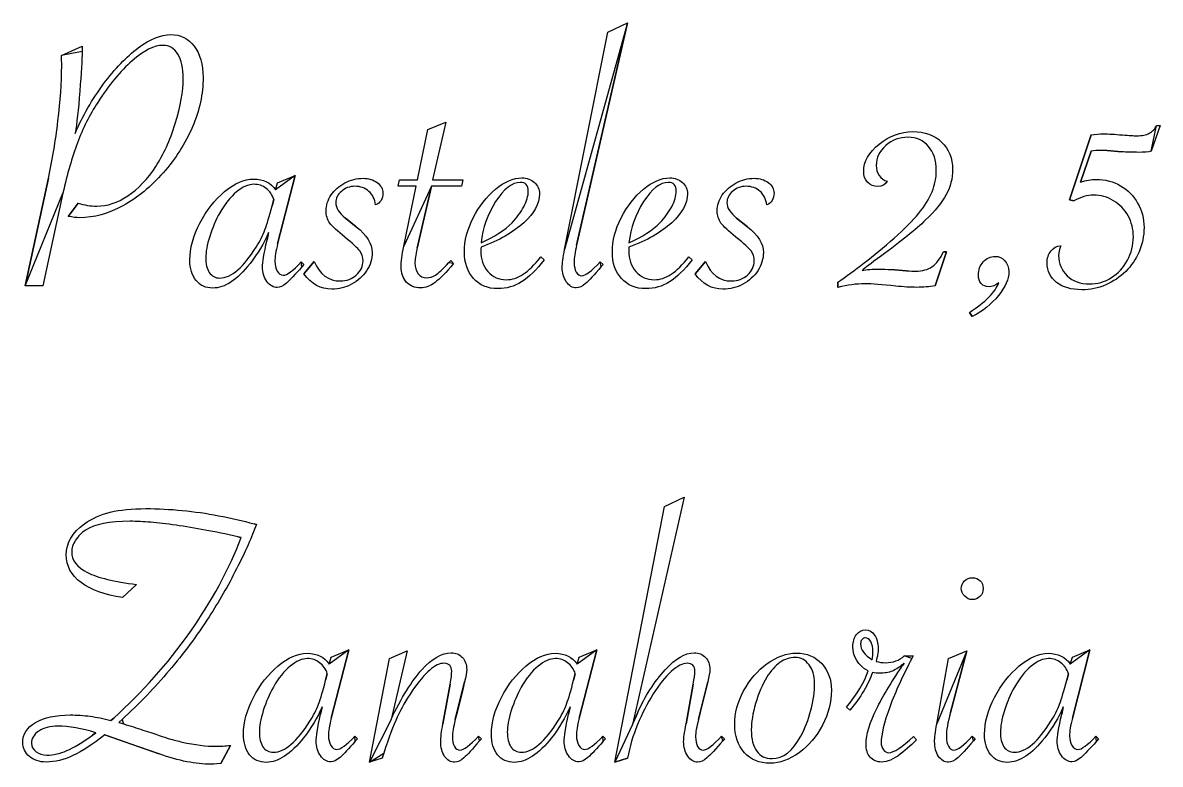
# Model space of a CAD drawing. Extents: x 2 to 593, y 3 to 839.
# Drawn here: x 314.3 to 445.5, y 515.5 to 601 of the extents above; entities that cross this region are included whole.
import ezdxf

# ---------------------------------------------------------------- set-up
doc = ezdxf.new("R2010")
doc.units = 0
doc.layers.add('Capa_1', color=7, linetype='CONTINUOUS')

msp = doc.modelspace()

# ---------------------------------------------------------------- linework, layer by layer
at = {"layer": 'Capa_1', "color": 7}
for points in [[(376.806144, 574.853608), (381.781528, 599.924376), (384.043064, 601.022832), (384.043064, 601.022832)], [(384.043064, 601.022832), (378.378448, 576.188992), (378.1846, 575.348992)], [(318.774816, 597.232064), (321.14404, 598.308992), (321.14404, 597.705912)], [(358.2654, 575.262832), (359.6654, 582.17668), (357.597704, 582.17668), (357.748472, 582.908992), (359.816168, 582.908992), (361.02232, 588.724376), (363.090016, 589.542832), (361.58232, 582.908992), (365.071552, 582.908992), (364.920784, 582.17668), (361.431552, 582.17668), (361.431552, 582.17668)], [(445.071792, 589.17668), (445.50256, 589.17668), (444.468712, 586.204376)], [(435.034872, 580.604376), (437.533328, 588.078224)], [(437.533328, 586.204384), (436.30564, 582.650536)], [(441.02256, 586.139784), (439.364096, 586.269016)], [(314.5748, 570.675144), (317.267104, 583.102832)], [(343.46948, 581.745912), (343.706408, 582.564376), (345.731024, 583.404376), (345.731024, 583.404376)], [(345.731024, 583.404376), (343.706408, 575.521296)], [(318.94712, 581.37976), (316.620968, 570.675144), (314.574816, 570.675144), (314.5748, 570.675144)], [(361.431552, 582.17668), (359.794624, 575.004376)], [(319.5502, 578.687448), (320.691736, 580.21668)], [(343.060256, 579.893608), (343.254096, 580.647448), (343.254096, 580.647448)], [(435.530256, 580.475152), (435.034872, 580.604384), (435.034872, 580.604376)], [(351.52992, 578.493608), (352.779144, 577.481296)], [(396.647104, 578.493608), (397.896336, 577.481296)], [(342.478712, 575.995144), (342.651024, 576.813608)], [(367.164312, 575.650528), (367.164312, 575.650528)], [(384.226816, 575.650528), (384.226816, 575.650528)], [(346.420256, 573.432064), (346.721792, 573.130528), (346.484872, 572.850528)], [(346.72684, 572.053608), (347.932992, 573.475144)], [(363.413088, 573.324376), (363.671552, 573.582832), (363.994624, 573.25976)], [(374.056624, 574.013608), (374.444312, 573.690528)], [(374.05664, 574.013608), (374.056624, 574.013608)], [(380.898448, 573.432064), (381.243064, 573.130528), (381.02768, 572.893608)], [(391.11912, 574.013608), (391.506816, 573.690528)], [(391.119136, 574.013608), (391.11912, 574.013608)], [(391.844024, 572.053608), (393.050184, 573.475144)], [(420.838832, 574.61668), (419.524992, 570.69668)], [(420.51576, 574.616616), (420.838832, 574.616616), (420.838832, 574.61668)], [(346.72684, 572.053608), (346.72684, 572.053608)], [(391.844024, 572.053608), (391.844024, 572.053608)], [(414.463448, 572.548968), (416.208064, 572.419736)], [(408.324992, 570.502832), (408.324992, 571.105912)], [(423.817536, 567.121296), (423.494456, 567.61668)], [(423.817536, 567.121296), (423.817536, 567.121296)], [(382.606552, 515.75324), (388.335784, 545.217856), (390.59732, 546.31632), (384.631168, 520.082472)], [(340.991384, 543.214776), (341.249848, 543.150136)], [(339.505232, 541.642472), (339.117536, 541.728624)], [(423.828136, 537.011704), (423.828136, 537.011704)], [(327.443688, 536.23632), (325.828304, 534.728624)], [(349.649168, 527.039392), (349.886096, 527.857856), (351.910712, 528.697856), (351.910712, 528.697856)], [(351.910712, 528.697856), (349.886096, 520.814776)], [(354.306528, 515.75324), (356.5896, 527.685552), (358.63576, 528.568624), (356.783448, 520.664008)], [(378.250736, 527.039392), (378.487656, 527.857856), (380.512272, 528.697856), (380.512272, 528.697856)], [(380.512272, 528.697856), (378.487656, 520.814776)], [(412.276288, 527.55632), (412.276288, 527.55632)], [(415.980904, 527.987088), (417.014744, 527.987088), (416.863976, 527.685552)], [(419.735832, 520.147088), (421.092752, 527.685552), (423.20352, 528.568624), (423.20352, 528.568624)], [(423.20352, 528.568624), (421.308136, 521.482472)], [(435.125736, 527.039392), (435.362656, 527.857856), (437.387272, 528.697856), (437.387272, 528.697856)], [(437.387272, 528.697856), (435.362656, 520.814776)], [(415.76552, 526.867088), (415.980904, 527.168624)], [(349.239944, 525.187088), (349.433784, 525.940936), (349.433784, 525.940936)], [(365.2696, 525.014776), (365.054216, 524.11016), (364.408064, 521.482472), (364.19268, 520.642472)], [(377.841504, 525.187088), (378.035352, 525.940936), (378.035352, 525.940936)], [(393.311168, 525.014776), (393.095784, 524.11016), (392.428088, 521.482472), (392.23424, 520.642472)], [(405.637728, 524.842472), (405.637728, 524.842472)], [(434.716504, 525.187088), (434.910352, 525.940936), (434.910352, 525.940936)], [(362.771144, 520.147088), (363.611144, 524.71324)], [(390.812704, 520.147088), (391.631168, 524.71324)], [(348.6584, 521.288624), (348.830712, 522.107088)], [(377.259968, 521.288624), (377.432272, 522.107088)], [(384.71732, 520.27632), (385.212704, 521.39632)], [(409.713208, 521.740936), (409.32552, 522.085552), (409.32552, 522.085552)], [(434.134968, 521.288624), (434.307272, 522.107088)], [(324.471384, 520.534776), (324.794456, 520.814776)], [(325.763688, 520.642448), (325.397536, 520.297832), (325.957536, 520.147064)], [(396.419264, 520.104008), (396.419264, 520.104008)], [(322.339072, 518.854776), (322.748304, 519.134776), (322.748304, 519.134776)], [(330.049848, 516.679392), (326.711384, 517.864008), (324.191384, 518.747088), (323.782152, 518.897856)], [(352.599944, 518.725552), (352.90148, 518.424008), (352.664552, 518.144008)], [(366.863448, 518.725552), (367.208064, 518.424008), (366.99268, 518.187088)], [(381.201504, 518.725552), (381.50304, 518.424008), (381.26612, 518.144008)], [(394.905016, 518.725552), (395.228088, 518.424008), (395.03424, 518.187088)], [(417.036288, 518.704008), (417.380904, 518.31632)], [(423.828136, 518.725552), (424.172752, 518.424008), (423.957368, 518.187088)], [(438.076504, 518.725552), (438.37804, 518.424008), (438.14112, 518.144008)], [(338.256, 517.67016), (337.136, 515.580936)], [(338.256, 517.670136), (338.256, 517.67016)], [(355.943448, 516.787088), (355.7496, 516.205552), (354.306528, 515.75324), (354.306528, 515.75324)], [(384.049624, 516.205552), (382.606552, 515.75324), (382.606552, 515.75324)]]:
    msp.add_lwpolyline(points, close=True, dxfattribs=at)
for points in [[(327.62712, 598.13668), (329.005584, 599.156168), (330.254816, 599.665912), (331.374816, 599.665912)], [(331.374816, 599.665912), (332.494816, 599.665912), (333.392251, 599.213605), (334.06712, 598.308992)], [(330.491736, 598.41668), (329.457891, 598.41668), (328.266096, 597.820784), (326.916352, 596.628992)], [(332.193272, 597.404376), (331.791224, 598.079245), (331.224045, 598.41668), (330.491736, 598.41668)], [(334.06712, 598.308992), (334.756352, 597.418736), (335.100968, 596.21976), (335.100968, 594.712064)], [(318.796336, 596.047448), (318.796336, 596.492579), (318.789163, 596.887451), (318.774816, 597.232064)], [(321.14404, 597.705912), (321.14404, 596.758221), (321.057888, 595.228992), (320.885584, 593.118224)], [(323.620968, 593.958224), (324.927635, 595.724373), (326.263019, 597.117192), (327.62712, 598.13668)], [(332.817888, 594.582832), (332.817888, 595.788987), (332.609683, 596.729501), (332.193272, 597.404376)], [(318.365568, 589.693608), (318.652747, 591.991043), (318.796336, 594.108989), (318.796336, 596.047448)], [(326.916352, 596.628992), (325.566608, 595.451552), (324.245581, 593.850525), (322.953272, 591.825912)], [(331.891736, 589.413608), (332.509171, 591.409501), (332.817888, 593.132576), (332.817888, 594.582832)], [(335.100968, 594.712064), (335.100968, 592.816683), (334.691736, 590.91412), (333.873272, 589.004376)], [(320.34712, 588.250528), (321.223019, 590.303861), (322.314301, 592.206427), (323.620968, 593.958224)], [(320.885584, 593.118224), (320.713275, 591.007451), (320.533787, 589.384885), (320.34712, 588.250528)], [(322.953272, 591.825912), (322.019939, 590.390013), (321.237376, 588.839245), (320.605584, 587.173608)], [(317.267104, 583.102832), (317.726592, 585.213605), (318.092747, 587.410531), (318.365568, 589.693608)], [(329.651736, 584.438224), (330.527635, 585.773605), (331.274301, 587.432067), (331.891736, 589.413608)], [(444.231792, 588.272064), (444.605125, 588.473093), (444.885125, 588.774632), (445.071792, 589.17668)], [(333.873272, 589.004376), (333.054813, 587.094632), (331.934813, 585.335656), (330.513272, 583.727448)], [(413.084992, 587.022832), (414.276784, 587.984885), (415.569091, 588.465912), (416.961912, 588.465912)], [(416.401912, 587.81976), (415.425501, 587.81976), (414.571141, 587.496683), (413.838832, 586.850528)], [(418.771144, 586.764376), (418.182424, 587.467965), (417.39268, 587.81976), (416.401912, 587.81976)], [(416.961912, 588.465912), (418.340371, 588.465912), (419.446011, 588.063861), (420.278832, 587.25976)], [(437.533328, 588.078224), (438.021536, 588.164373), (438.502563, 588.207448), (438.976408, 588.207448)], [(438.976408, 588.207448), (439.550765, 588.207448), (440.268715, 588.164373), (441.130256, 588.078224)], [(441.130256, 588.078224), (441.905637, 588.020784), (442.458456, 587.992064), (442.788712, 587.992064)], [(442.788712, 587.992064), (443.391789, 587.992064), (443.872816, 588.085397), (444.231792, 588.272064)], [(320.605584, 587.173608), (319.988144, 585.507965), (319.435323, 583.576683), (318.94712, 581.37976)], [(411.297296, 583.878224), (411.297296, 585.012581), (411.893195, 586.060784), (413.084992, 587.022832)], [(413.838832, 586.850528), (413.106528, 586.204373), (412.740376, 585.443347), (412.740376, 584.567448)], [(419.67576, 583.985912), (419.67576, 585.148989), (419.374221, 586.075144), (418.771144, 586.764376)], [(420.278832, 587.25976), (421.126011, 586.455659), (421.5496, 585.393093), (421.5496, 584.072064)], [(438.567176, 586.290536), (438.26564, 586.290536), (437.921024, 586.261819), (437.533328, 586.204384)], [(439.364096, 586.269016), (439.177429, 586.283363), (438.911789, 586.290536), (438.567176, 586.290536)], [(443.004096, 586.075144), (442.329227, 586.075144), (441.668715, 586.096691), (441.02256, 586.139784)], [(444.468712, 586.204376), (444.095379, 586.118221), (443.607173, 586.075144), (443.004096, 586.075144)], [(326.420968, 581.05668), (327.627123, 581.860781), (328.704045, 582.987963), (329.651736, 584.438224)], [(411.7496, 582.628992), (411.448064, 582.959248), (411.297296, 583.375659), (411.297296, 583.878224)], [(412.740376, 584.567448), (412.740376, 584.13668), (412.855248, 583.748989), (413.084992, 583.404376)], [(419.180376, 581.508992), (419.510632, 582.313093), (419.67576, 583.138733), (419.67576, 583.985912)], [(421.5496, 584.072064), (421.5496, 583.052576), (421.305499, 582.097704), (420.817296, 581.207448)], [(330.513272, 583.727448), (329.106093, 582.119245), (327.555325, 580.848477), (325.860968, 579.915144)], [(337.58948, 581.552064), (338.7382, 582.514117), (339.851021, 582.995144), (340.927944, 582.995144)], [(340.927944, 582.995144), (342.062301, 582.995144), (342.90948, 582.578733), (343.46948, 581.745912)], [(349.871456, 581.164376), (350.273504, 581.738733), (350.804787, 582.198219), (351.465304, 582.542832)], [(351.465304, 582.542832), (352.125816, 582.901808), (352.822224, 583.081296), (353.554528, 583.081296)], [(353.554528, 583.081296), (354.200683, 583.081296), (354.739147, 582.916168), (355.16992, 582.585912)], [(355.16992, 582.585912), (355.615045, 582.270013), (355.837608, 581.860784), (355.837608, 581.358224)], [(368.822776, 581.810528), (369.856621, 582.686427), (370.876109, 583.124376), (371.88124, 583.124376)], [(371.687392, 582.607448), (370.754059, 582.607448), (369.806365, 581.867963), (368.844312, 580.388992)], [(372.613544, 581.595144), (372.613544, 582.270013), (372.304827, 582.607448), (371.687392, 582.607448)], [(371.88124, 583.124376), (372.469955, 583.124376), (372.950979, 582.952067), (373.324312, 582.607448)], [(373.324312, 582.607448), (373.712008, 582.262835), (373.905856, 581.817707), (373.905856, 581.272064)], [(385.88528, 581.810528), (386.919125, 582.686427), (387.938611, 583.124376), (388.943736, 583.124376)], [(388.749896, 582.607448), (387.816563, 582.607448), (386.868869, 581.867963), (385.906816, 580.388992)], [(389.676048, 581.595144), (389.676048, 582.270013), (389.367331, 582.607448), (388.749896, 582.607448)], [(388.943736, 583.124376), (389.532456, 583.124376), (390.013483, 582.952067), (390.386816, 582.607448)], [(390.386816, 582.607448), (390.774507, 582.262835), (390.968352, 581.817707), (390.968352, 581.272064)], [(394.98864, 581.164376), (395.390693, 581.738733), (395.921976, 582.198219), (396.582488, 582.542832)], [(396.582488, 582.542832), (397.243, 582.901808), (397.939411, 583.081296), (398.67172, 583.081296)], [(398.67172, 583.081296), (399.317875, 583.081296), (399.856336, 582.916168), (400.287104, 582.585912)], [(400.287104, 582.585912), (400.732235, 582.270013), (400.9548, 581.860784), (400.9548, 581.358224)], [(412.934216, 582.133608), (412.460371, 582.133608), (412.065499, 582.298736), (411.7496, 582.628992)], [(414.011144, 582.73668), (413.7814, 582.334632), (413.422424, 582.133608), (412.934216, 582.133608)], [(413.084992, 583.404376), (413.329093, 583.07412), (413.637811, 582.851555), (414.011144, 582.73668)], [(436.30564, 582.650536), (436.908717, 582.85156), (437.518973, 582.952072), (438.136408, 582.952072)], [(438.136408, 582.952072), (439.155896, 582.952072), (440.082051, 582.707971), (440.914872, 582.219768)], [(334.724872, 577.912064), (335.500253, 579.39104), (336.455123, 580.604373), (337.58948, 581.552064)], [(338.967944, 581.508992), (338.264355, 580.934629), (337.6182, 580.130525), (337.02948, 579.09668)], [(340.971024, 582.392064), (340.339227, 582.392064), (339.671533, 582.097707), (338.967944, 581.508992)], [(342.371024, 581.918224), (341.968971, 582.234117), (341.502304, 582.392064), (340.971024, 582.392064)], [(343.254096, 580.647448), (343.081792, 581.193091), (342.787435, 581.616683), (342.371024, 581.918224)], [(351.056072, 581.573608), (350.625304, 581.200275), (350.40992, 580.769504), (350.40992, 580.281296)], [(352.60684, 582.155144), (352.01812, 582.155144), (351.501197, 581.961299), (351.056072, 581.573608)], [(354.222224, 581.573608), (353.805813, 581.961299), (353.267352, 582.155144), (352.60684, 582.155144)], [(354.997608, 580.001296), (354.911453, 580.676171), (354.652992, 581.200275), (354.222224, 581.573608)], [(355.837608, 581.358224), (355.837608, 580.697707), (355.557608, 580.245397), (354.997608, 580.001296)], [(366.259696, 578.515144), (366.948928, 579.850531), (367.803288, 580.948992), (368.822776, 581.810528)], [(372.096624, 579.807448), (372.441237, 580.467965), (372.613544, 581.063864), (372.613544, 581.595144)], [(373.905856, 581.272064), (373.905856, 580.166427), (373.302779, 579.060787), (372.096624, 577.955144)], [(383.3222, 578.515144), (384.011432, 579.850531), (384.865792, 580.948992), (385.88528, 581.810528)], [(389.15912, 579.807448), (389.503739, 580.467965), (389.676048, 581.063864), (389.676048, 581.595144)], [(390.968352, 581.272064), (390.968352, 580.166427), (390.365275, 579.060787), (389.15912, 577.955144)], [(396.173256, 581.573608), (395.742488, 581.200275), (395.527104, 580.769504), (395.527104, 580.281296)], [(397.724024, 582.155144), (397.135309, 582.155144), (396.618387, 581.961299), (396.173256, 581.573608)], [(399.339408, 581.573608), (398.923003, 581.961299), (398.384541, 582.155144), (397.724024, 582.155144)], [(400.1148, 580.001296), (400.028645, 580.676171), (399.770181, 581.200275), (399.339408, 581.573608)], [(400.9548, 581.358224), (400.9548, 580.697707), (400.6748, 580.245397), (400.1148, 580.001296)], [(417.651144, 579.053608), (418.354733, 579.900787), (418.864477, 580.719248), (419.180376, 581.508992)], [(420.817296, 581.207448), (420.343451, 580.317192), (419.539349, 579.326424), (418.404992, 578.235144)], [(440.914872, 582.219768), (441.762051, 581.73156), (442.422563, 581.063867), (442.896408, 580.216688)], [(320.691736, 580.21668), (321.395325, 579.986936), (322.113275, 579.872064), (322.845584, 579.872064)], [(325.860968, 579.915144), (324.180968, 578.996168), (322.515325, 578.53668), (320.86404, 578.53668)], [(322.845584, 579.872064), (324.037376, 579.872064), (325.229171, 580.266936), (326.420968, 581.05668)], [(342.241792, 577.13668), (342.485893, 577.797192), (342.758715, 578.716168), (343.060256, 579.893608)], [(349.28992, 579.290528), (349.28992, 579.965397), (349.483765, 580.590013), (349.871456, 581.164376)], [(350.40992, 580.281296), (350.40992, 579.678219), (350.783253, 579.082323), (351.52992, 578.493608)], [(368.844312, 580.388992), (367.896621, 578.924373), (367.336621, 577.344885), (367.164312, 575.650528)], [(385.906816, 580.388992), (384.959125, 578.924373), (384.399125, 577.344885), (384.226816, 575.650528)], [(394.407104, 579.290528), (394.407104, 579.965397), (394.600949, 580.590013), (394.98864, 581.164376)], [(395.527104, 580.281296), (395.527104, 579.678219), (395.900437, 579.082323), (396.647104, 578.493608)], [(437.813328, 581.14284), (437.081024, 581.14284), (436.32, 580.920277), (435.530256, 580.475152)], [(440.117944, 580.496688), (439.399997, 580.927456), (438.631792, 581.14284), (437.813328, 581.14284)], [(441.797944, 578.752072), (441.395896, 579.484381), (440.835896, 580.06592), (440.117944, 580.496688)], [(442.896408, 580.216688), (443.384611, 579.383867), (443.628712, 578.450533), (443.628712, 577.416688)], [(320.86404, 578.53668), (320.490707, 578.53668), (320.05276, 578.586936), (319.5502, 578.687448)], [(337.02948, 579.09668), (336.569997, 578.278221), (336.182307, 577.373605), (335.866408, 576.382832)], [(349.720688, 577.912064), (349.433509, 578.314117), (349.28992, 578.773605), (349.28992, 579.290528)], [(370.739696, 577.955144), (371.299696, 578.529501), (371.752005, 579.146936), (372.096624, 579.807448)], [(387.8022, 577.955144), (388.3622, 578.529501), (388.814507, 579.146936), (389.15912, 579.807448)], [(394.837872, 577.912064), (394.550693, 578.314117), (394.407104, 578.773605), (394.407104, 579.290528)], [(414.808064, 576.167448), (416.014219, 577.244371), (416.961912, 578.206424), (417.651144, 579.053608)], [(442.401024, 576.318232), (442.401024, 577.222845), (442.199997, 578.034125), (441.797944, 578.752072)], [(333.583328, 573.668992), (333.583328, 575.018736), (333.963843, 576.433093), (334.724872, 577.912064)], [(351.44376, 576.29668), (350.596581, 576.985912), (350.022224, 577.524373), (349.720688, 577.912064)], [(352.779144, 577.481296), (353.999661, 576.519248), (354.60992, 575.535659), (354.60992, 574.530528)], [(365.247392, 574.595144), (365.247392, 575.887453), (365.584827, 577.19412), (366.259696, 578.515144)], [(372.096624, 577.955144), (370.890469, 576.849501), (369.246365, 575.908989), (367.164312, 575.133608)], [(367.164312, 575.650528), (368.715085, 576.33976), (369.90688, 577.107965), (370.739696, 577.955144)], [(382.309896, 574.595144), (382.309896, 575.887453), (382.647331, 577.19412), (383.3222, 578.515144)], [(389.15912, 577.955144), (387.952971, 576.849501), (386.308869, 575.908989), (384.226816, 575.133608)], [(384.226816, 575.650528), (385.777584, 576.33976), (386.969379, 577.107965), (387.8022, 577.955144)], [(396.560952, 576.29668), (395.713773, 576.985912), (395.139413, 577.524373), (394.837872, 577.912064)], [(397.896336, 577.481296), (399.116848, 576.519248), (399.727104, 575.535659), (399.727104, 574.530528)], [(418.404992, 578.235144), (417.385504, 577.244376), (415.662427, 575.858736), (413.23576, 574.078224)], [(443.628712, 577.416688), (443.628712, 576.42592), (443.442045, 575.492587), (443.068712, 574.616688)], [(335.866408, 576.382832), (335.564867, 575.392064), (335.414096, 574.573603), (335.414096, 573.927448)], [(342.651024, 576.813608), (342.119739, 575.578733), (341.408968, 574.394117), (340.518712, 573.25976)], [(341.22948, 575.155144), (341.660253, 575.815656), (341.997691, 576.476168), (342.241792, 577.13668)], [(341.961792, 572.872064), (341.961792, 573.331552), (342.134099, 574.372579), (342.478712, 575.995144)], [(353.188376, 574.702832), (352.944275, 575.018731), (352.362736, 575.550013), (351.44376, 576.29668)], [(398.305568, 574.702832), (398.061461, 575.018731), (397.479923, 575.550013), (396.560952, 576.29668)], [(411.361912, 573.324376), (412.453192, 574.171555), (413.601909, 575.119245), (414.808064, 576.167448)], [(441.711792, 573.62592), (442.17128, 574.473099), (442.401024, 575.370536), (442.401024, 576.318232)], [(339.097176, 572.505912), (339.815123, 573.123347), (340.525891, 574.006424), (341.22948, 575.155144)], [(343.706408, 575.521296), (343.491021, 574.65976), (343.383328, 573.984888), (343.383328, 573.49668)], [(353.554528, 573.561296), (353.554528, 574.006427), (353.432477, 574.386939), (353.188376, 574.702832)], [(357.94232, 572.893608), (357.94232, 573.439245), (358.050013, 574.228987), (358.2654, 575.262832)], [(359.794624, 575.004376), (359.62232, 574.214632), (359.536168, 573.654632), (359.536168, 573.324376)], [(367.164312, 575.133608), (367.149965, 575.018733), (367.142792, 574.889501), (367.142792, 574.745912)], [(367.142792, 574.745912), (367.142792, 573.755144), (367.415613, 572.943861), (367.961256, 572.312064)], [(376.526144, 572.807448), (376.526144, 573.238221), (376.619477, 573.920275), (376.806144, 574.853608)], [(378.1846, 575.348992), (377.997933, 574.559248), (377.9046, 573.891555), (377.9046, 573.345912)], [(384.226816, 575.133608), (384.212469, 575.018733), (384.205296, 574.889501), (384.205296, 574.745912)], [(384.205296, 574.745912), (384.205296, 573.755144), (384.478115, 572.943861), (385.023752, 572.312064)], [(398.67172, 573.561296), (398.67172, 574.006427), (398.549669, 574.386939), (398.305568, 574.702832)], [(432.450256, 573.30284), (432.450256, 573.86284), (432.601024, 574.329507), (432.90256, 574.70284)], [(432.90256, 574.70284), (433.189739, 575.090536), (433.563072, 575.284384), (434.02256, 575.284384)], [(434.02256, 575.284384), (433.864613, 574.896688), (433.78564, 574.523355), (433.78564, 574.164384)], [(334.294096, 571.29976), (333.820251, 571.888475), (333.583328, 572.678219), (333.583328, 573.668992)], [(335.414096, 573.927448), (335.414096, 573.195144), (335.550507, 572.620787), (335.823328, 572.204376)], [(343.383328, 573.49668), (343.383328, 573.065912), (343.476661, 572.692579), (343.663328, 572.37668)], [(344.35256, 571.902832), (344.768971, 571.902832), (345.458203, 572.412576), (346.420256, 573.432064)], [(347.932992, 573.475144), (348.564789, 571.981811), (349.569917, 571.235144), (350.948376, 571.235144)], [(352.779144, 571.924376), (353.296067, 572.398221), (353.554528, 572.943861), (353.554528, 573.561296)], [(354.60992, 574.530528), (354.60992, 573.783861), (354.394533, 573.080272), (353.96376, 572.41976)], [(366.302776, 571.515144), (365.599187, 572.290531), (365.247392, 573.317197), (365.247392, 574.595144)], [(374.444312, 573.690528), (373.554056, 572.513093), (372.685339, 571.658733), (371.83816, 571.127448)], [(372.032024, 572.010528), (372.663816, 572.441296), (373.338688, 573.108989), (374.05664, 574.013608)], [(377.9046, 573.345912), (377.9046, 572.900787), (377.983576, 572.534632), (378.141528, 572.247448)], [(378.766144, 571.838224), (379.211269, 571.838224), (379.922037, 572.369504), (380.898448, 573.432064)], [(383.36528, 571.515144), (382.661691, 572.290531), (382.309896, 573.317197), (382.309896, 574.595144)], [(391.506816, 573.690528), (390.61656, 572.513093), (389.747843, 571.658733), (388.900664, 571.127448)], [(389.09452, 572.010528), (389.726317, 572.441296), (390.401189, 573.108989), (391.119136, 574.013608)], [(393.050184, 573.475144), (393.681976, 571.981811), (394.687104, 571.235144), (396.065568, 571.235144)], [(397.896336, 571.924376), (398.413259, 572.398221), (398.67172, 572.943861), (398.67172, 573.561296)], [(399.727104, 574.530528), (399.727104, 573.783861), (399.51172, 573.080272), (399.080952, 572.41976)], [(413.23576, 574.078224), (412.130117, 573.245403), (411.419347, 572.706939), (411.103448, 572.462832)], [(419.201912, 572.893544), (419.690115, 573.238157), (420.128064, 573.812515), (420.51576, 574.616616)], [(424.528304, 571.924376), (424.528304, 572.513091), (424.714971, 573.015653), (425.088304, 573.432064)], [(425.088304, 573.432064), (425.461637, 573.862837), (425.921125, 574.078224), (426.466768, 574.078224)], [(426.466768, 574.078224), (426.911893, 574.078224), (427.285227, 573.905915), (427.586768, 573.561296)], [(427.586768, 573.561296), (427.888304, 573.23104), (428.039072, 572.814629), (428.039072, 572.312064)], [(433.78564, 574.164384), (433.78564, 573.245408), (434.115896, 572.470024), (434.776408, 571.838232)], [(439.881024, 571.62284), (440.656405, 572.111048), (441.266661, 572.778741), (441.711792, 573.62592)], [(443.068712, 574.616688), (442.695379, 573.755152), (442.178456, 572.994128), (441.517944, 572.333616)], [(335.823328, 572.204376), (336.110507, 571.787965), (336.512557, 571.57976), (337.02948, 571.57976)], [(340.518712, 573.25976), (339.025379, 571.364373), (337.596661, 570.41668), (336.23256, 570.41668)], [(337.02948, 571.57976), (337.689997, 571.57976), (338.379229, 571.888477), (339.097176, 572.505912)], [(342.457176, 571.192064), (342.12692, 571.680272), (341.961792, 572.240272), (341.961792, 572.872064)], [(343.663328, 572.37668), (343.849995, 572.060781), (344.079739, 571.902832), (344.35256, 571.902832)], [(346.484872, 572.850528), (345.723843, 571.974629), (345.135123, 571.357195), (344.718712, 570.998224)], [(349.957608, 570.287448), (348.679661, 570.287448), (347.602739, 570.876168), (346.72684, 572.053608)], [(353.96376, 572.41976), (353.547349, 571.773605), (352.972992, 571.256683), (352.240688, 570.868992)], [(358.5454, 571.105912), (358.143347, 571.5654), (357.94232, 572.161299), (357.94232, 572.893608)], [(359.536168, 573.324376), (359.536168, 572.807453), (359.658219, 572.391043), (359.90232, 572.075144)], [(359.90232, 572.075144), (360.146421, 571.759245), (360.469499, 571.601296), (360.871552, 571.601296)], [(363.994624, 573.25976), (363.147445, 572.225915), (362.436677, 571.493605), (361.86232, 571.062832)], [(361.926936, 571.924376), (362.257192, 572.15412), (362.752576, 572.620787), (363.413088, 573.324376)], [(367.961256, 572.312064), (368.506893, 571.694629), (369.210483, 571.385912), (370.072024, 571.385912)], [(376.999992, 571.148992), (376.684093, 571.637195), (376.526144, 572.190013), (376.526144, 572.807448)], [(378.141528, 572.247448), (378.313837, 571.974632), (378.522043, 571.838224), (378.766144, 571.838224)], [(381.02768, 572.893608), (380.209221, 571.931555), (379.606144, 571.278221), (379.218448, 570.933608)], [(385.023752, 572.312064), (385.569395, 571.694629), (386.272984, 571.385912), (387.13452, 571.385912)], [(395.0748, 570.287448), (393.796848, 570.287448), (392.719923, 570.876168), (391.844024, 572.053608)], [(399.080952, 572.41976), (398.664541, 571.773605), (398.090181, 571.256683), (397.357872, 570.868992)], [(408.324992, 571.105912), (409.258325, 571.737709), (410.270632, 572.477197), (411.361912, 573.324376)], [(411.103448, 572.462832), (411.706525, 572.563349), (412.331141, 572.613608), (412.977296, 572.613608)], [(412.977296, 572.613608), (413.494219, 572.613608), (413.989603, 572.592061), (414.463448, 572.548968)], [(416.208064, 572.419736), (416.696272, 572.390989), (417.055248, 572.376616), (417.284992, 572.376616)], [(417.284992, 572.376616), (418.074731, 572.376616), (418.713704, 572.548925), (419.201912, 572.893544)], [(428.039072, 572.312064), (428.039072, 571.450528), (427.637021, 570.531555), (426.83292, 569.555144)], [(433.548712, 571.06284), (432.816408, 571.637203), (432.450256, 572.383869), (432.450256, 573.30284)], [(441.517944, 572.333616), (440.871789, 571.687461), (440.103584, 571.170536), (439.213328, 570.78284)], [(336.23256, 570.41668), (335.414101, 570.41668), (334.767947, 570.71104), (334.294096, 571.29976)], [(343.663328, 570.481296), (343.20384, 570.481296), (342.801789, 570.718219), (342.457176, 571.192064)], [(344.718712, 570.998224), (344.316664, 570.653605), (343.964869, 570.481296), (343.663328, 570.481296)], [(352.240688, 570.868992), (351.522736, 570.481296), (350.761709, 570.287448), (349.957608, 570.287448)], [(350.948376, 571.235144), (351.666328, 571.235144), (352.276584, 571.464888), (352.779144, 571.924376)], [(360.203856, 570.438224), (359.514629, 570.438224), (358.961811, 570.660787), (358.5454, 571.105912)], [(361.86232, 571.062832), (361.30232, 570.646427), (360.749499, 570.438224), (360.203856, 570.438224)], [(360.871552, 571.601296), (361.259243, 571.601296), (361.611037, 571.708989), (361.926936, 571.924376)], [(369.102776, 570.352064), (367.939699, 570.352064), (367.006365, 570.739757), (366.302776, 571.515144)], [(371.83816, 571.127448), (370.990981, 570.610525), (370.079187, 570.352064), (369.102776, 570.352064)], [(370.072024, 571.385912), (370.746893, 571.385912), (371.400227, 571.594117), (372.032024, 572.010528)], [(378.141528, 570.438224), (377.71076, 570.438224), (377.330248, 570.675147), (376.999992, 571.148992)], [(379.218448, 570.933608), (378.830757, 570.603352), (378.471784, 570.438224), (378.141528, 570.438224)], [(386.16528, 570.352064), (385.002203, 570.352064), (384.068869, 570.739757), (383.36528, 571.515144)], [(388.900664, 571.127448), (388.053485, 570.610525), (387.141691, 570.352064), (386.16528, 570.352064)], [(387.13452, 571.385912), (387.809395, 571.385912), (388.462728, 571.594117), (389.09452, 572.010528)], [(397.357872, 570.868992), (396.639925, 570.481296), (395.878901, 570.287448), (395.0748, 570.287448)], [(396.065568, 571.235144), (396.783515, 571.235144), (397.393771, 571.464888), (397.896336, 571.924376)], [(411.4696, 570.912064), (410.478832, 570.912064), (409.430629, 570.775653), (408.324992, 570.502832)], [(415.001912, 570.653608), (413.393704, 570.825912), (412.216267, 570.912064), (411.4696, 570.912064)], [(424.851384, 570.933608), (424.635997, 571.192067), (424.528304, 571.522323), (424.528304, 571.924376)], [(425.756, 570.567448), (425.368304, 570.567448), (425.066765, 570.689501), (424.851384, 570.933608)], [(425.71292, 569.361296), (426.30164, 569.950016), (426.689333, 570.510016), (426.876, 571.041296)], [(426.876, 571.041296), (426.473947, 570.725397), (426.100613, 570.567448), (425.756, 570.567448)], [(436.456408, 570.22284), (435.250253, 570.22284), (434.281021, 570.50284), (433.548712, 571.06284)], [(434.776408, 571.838232), (435.451277, 571.206435), (436.298456, 570.890536), (437.317944, 570.890536)], [(439.213328, 570.78284), (438.337429, 570.409507), (437.418456, 570.22284), (436.456408, 570.22284)], [(437.317944, 570.890536), (438.251277, 570.890536), (439.105637, 571.134637), (439.881024, 571.62284)], [(417.414216, 570.502832), (416.696269, 570.502832), (415.892168, 570.553091), (415.001912, 570.653608)], [(419.524992, 570.69668), (418.864475, 570.567448), (418.160883, 570.502832), (417.414216, 570.502832)], [(426.83292, 569.555144), (426.043176, 568.578733), (425.038048, 567.767451), (423.817536, 567.121296)], [(423.494456, 567.61668), (424.399075, 568.191043), (425.138563, 568.772581), (425.71292, 569.361296)], [(321.41292, 543.214776), (322.288819, 543.846573), (323.286768, 544.298883), (324.406768, 544.571704)], [(324.406768, 544.571704), (325.526768, 544.844525), (326.890869, 544.980936), (328.499072, 544.980936)], [(328.499072, 544.980936), (329.906256, 544.980936), (331.306256, 544.909141), (332.699072, 544.765552)], [(332.699072, 544.765552), (334.106256, 544.63632), (335.506256, 544.435293), (336.899072, 544.162472)], [(319.323688, 539.639392), (319.323688, 541.046571), (320.020099, 542.238365), (321.41292, 543.214776)], [(326.689848, 543.51632), (324.306253, 543.51632), (322.590355, 543.178883), (321.542152, 542.504008)], [(329.059072, 543.408624), (328.226256, 543.480421), (327.436515, 543.51632), (326.689848, 543.51632)], [(331.988304, 543.064008), (330.882667, 543.22196), (329.906256, 543.336832), (329.059072, 543.408624)], [(336.899072, 544.162472), (338.306256, 543.904008), (339.67036, 543.588109), (340.991384, 543.214776)], [(321.542152, 542.504008), (321.082664, 542.202472), (320.702152, 541.814781), (320.400616, 541.340936)], [(335.348304, 542.504008), (334.213947, 542.719395), (333.093947, 542.906061), (331.988304, 543.064008)], [(339.117536, 541.728624), (337.753435, 542.044523), (336.497024, 542.302984), (335.348304, 542.504008)], [(341.249848, 543.150136), (340.73292, 541.714243), (339.971893, 540.012707), (338.966768, 538.045528)], [(320.400616, 541.340936), (320.099075, 540.881448), (319.948304, 540.429139), (319.948304, 539.984008)], [(333.560616, 530.679392), (336.102152, 534.283499), (338.083691, 537.937859), (339.505232, 541.642472)], [(321.025232, 536.451704), (319.890869, 537.31324), (319.323688, 538.375803), (319.323688, 539.639392)], [(319.948304, 539.984008), (319.948304, 539.02196), (320.551381, 538.232216), (321.757536, 537.614776)], [(338.966768, 538.045528), (337.976, 536.078344), (336.920616, 534.233213), (335.800616, 532.510136)], [(321.757536, 537.614776), (322.963691, 537.011699), (324.859075, 536.552213), (327.443688, 536.23632)], [(422.557368, 535.762472), (422.557368, 536.107085), (422.679419, 536.401445), (422.92352, 536.645552)], [(422.92352, 536.645552), (423.167621, 536.889653), (423.46916, 537.011704), (423.828136, 537.011704)], [(423.828136, 537.011704), (424.201469, 537.011704), (424.503008, 536.896832), (424.732752, 536.667088)], [(424.732752, 536.667088), (424.962496, 536.437344), (425.077368, 536.135805), (425.077368, 535.762472)], [(325.828304, 534.728624), (323.760613, 535.030165), (322.159589, 535.604525), (321.025232, 536.451704)], [(422.945064, 534.879392), (422.6866, 535.137856), (422.557368, 535.432216), (422.557368, 535.762472)], [(425.077368, 535.762472), (425.077368, 535.403496), (424.955317, 535.101957), (424.711216, 534.857856)], [(423.828136, 534.491704), (423.49788, 534.491704), (423.203523, 534.620933), (422.945064, 534.879392)], [(424.711216, 534.857856), (424.467115, 534.613755), (424.172755, 534.491704), (423.828136, 534.491704)], [(335.800616, 532.510136), (334.379075, 530.313213), (332.842664, 528.245523), (331.191384, 526.307064)], [(324.794456, 520.814776), (328.097021, 523.801443), (331.019075, 527.089648), (333.560616, 530.679392)], [(410.057824, 529.042472), (410.057824, 529.616829), (410.194235, 530.083496), (410.467056, 530.442472)], [(410.467056, 530.442472), (410.739877, 530.801448), (411.084493, 530.980936), (411.500904, 530.980936)], [(411.47936, 530.07632), (411.335771, 530.07632), (411.206541, 530.004525), (411.091672, 529.860936)], [(412.103976, 529.645552), (411.946029, 529.932731), (411.737824, 530.07632), (411.47936, 530.07632)], [(411.500904, 530.980936), (411.931672, 530.980936), (412.283467, 530.779909), (412.556288, 530.377856)], [(412.556288, 530.377856), (412.829109, 529.990165), (412.96552, 529.480421), (412.96552, 528.848624)], [(411.80244, 526.264008), (410.639363, 526.910163), (410.057824, 527.836317), (410.057824, 529.042472)], [(411.091672, 529.860936), (410.99116, 529.731704), (410.940904, 529.566576), (410.940904, 529.365552)], [(410.940904, 529.365552), (410.940904, 528.690677), (411.386032, 528.0876), (412.276288, 527.55632)], [(412.36244, 528.460936), (412.36244, 528.963496), (412.276285, 529.358368), (412.103976, 529.645552)], [(412.96552, 528.848624), (412.96552, 528.403499), (412.886544, 527.908115), (412.728592, 527.362472)], [(343.769168, 526.845552), (344.917888, 527.8076), (346.030709, 528.288624), (347.107632, 528.288624)], [(347.150712, 527.685552), (346.518915, 527.685552), (345.851221, 527.391192), (345.147632, 526.802472)], [(347.107632, 528.288624), (348.241989, 528.288624), (349.089168, 527.872213), (349.649168, 527.039392)], [(348.550712, 527.211704), (348.148659, 527.527603), (347.681992, 527.685552), (347.150712, 527.685552)], [(360.337296, 526.39324), (361.514731, 527.699907), (362.641909, 528.35324), (363.718832, 528.35324)], [(363.718832, 528.35324), (364.250117, 528.35324), (364.680888, 528.173752), (365.011144, 527.814776)], [(365.011144, 527.814776), (365.3414, 527.470163), (365.506528, 527.003496), (365.506528, 526.414776)], [(372.370736, 526.845552), (373.519451, 527.8076), (374.632269, 528.288624), (375.709192, 528.288624)], [(375.752272, 527.685552), (375.120475, 527.685552), (374.452781, 527.391192), (373.749192, 526.802472)], [(375.709192, 528.288624), (376.843555, 528.288624), (377.690736, 527.872213), (378.250736, 527.039392)], [(377.152272, 527.211704), (376.750219, 527.527603), (376.283552, 527.685552), (375.752272, 527.685552)], [(388.4004, 526.39324), (389.606549, 527.699907), (390.719368, 528.35324), (391.738856, 528.35324)], [(391.738856, 528.35324), (392.284499, 528.35324), (392.722448, 528.173752), (393.052704, 527.814776)], [(393.052704, 527.814776), (393.38296, 527.470163), (393.548088, 527.003496), (393.548088, 526.414776)], [(400.16696, 527.104008), (401.272603, 527.908109), (402.399781, 528.31016), (403.548496, 528.31016)], [(403.376192, 527.814776), (402.773115, 527.814776), (402.191576, 527.620931), (401.631576, 527.23324)], [(404.991576, 526.974776), (404.575165, 527.534776), (404.036704, 527.814776), (403.376192, 527.814776)], [(403.548496, 528.31016), (404.754651, 528.31016), (405.723883, 527.908109), (406.456192, 527.104008)], [(412.276288, 527.55632), (412.333723, 527.915291), (412.36244, 528.216829), (412.36244, 528.460936)], [(413.783976, 527.211704), (414.674232, 527.211704), (415.406541, 527.470165), (415.980904, 527.987088)], [(416.863976, 527.685552), (415.830131, 525.790165), (414.975773, 523.923499), (414.300904, 522.085552)], [(429.245736, 526.845552), (430.394451, 527.8076), (431.507269, 528.288624), (432.584192, 528.288624)], [(432.627272, 527.685552), (431.995475, 527.685552), (431.327781, 527.391192), (430.624192, 526.802472)], [(432.584192, 528.288624), (433.718555, 528.288624), (434.565736, 527.872213), (435.125736, 527.039392)], [(434.027272, 527.211704), (433.625219, 527.527603), (433.158552, 527.685552), (432.627272, 527.685552)], [(331.191384, 526.307064), (329.554461, 524.3686), (327.745229, 522.480395), (325.763688, 520.642448)], [(340.904552, 523.205552), (341.679939, 524.684523), (342.634811, 525.897856), (343.769168, 526.845552)], [(345.147632, 526.802472), (344.444043, 526.228115), (343.797888, 525.424011), (343.209168, 524.39016)], [(349.433784, 525.940936), (349.26148, 526.486573), (348.967123, 526.910163), (348.550712, 527.211704)], [(356.783448, 520.664008), (357.975245, 523.176829), (359.159861, 525.086573), (360.337296, 526.39324)], [(362.900376, 527.147088), (361.909603, 527.147088), (360.689088, 526.084523), (359.238832, 523.959392)], [(363.546528, 526.91016), (363.388576, 527.068112), (363.173192, 527.147088), (362.900376, 527.147088)], [(363.783448, 526.220936), (363.783448, 526.522472), (363.704475, 526.752213), (363.546528, 526.91016)], [(363.611144, 524.71324), (363.726013, 525.431187), (363.783448, 525.933752), (363.783448, 526.220936)], [(365.506528, 526.414776), (365.506528, 526.08452), (365.427552, 525.617853), (365.2696, 525.014776)], [(369.50612, 523.205552), (370.281501, 524.684523), (371.236373, 525.897856), (372.370736, 526.845552)], [(373.749192, 526.802472), (373.045603, 526.228115), (372.399451, 525.424011), (371.810736, 524.39016)], [(378.035352, 525.940936), (377.863043, 526.486573), (377.568683, 526.910163), (377.152272, 527.211704)], [(385.212704, 521.39632), (386.059883, 523.320421), (387.122448, 524.986061), (388.4004, 526.39324)], [(389.111168, 526.199392), (388.421936, 525.581957), (387.725525, 524.720419), (387.021936, 523.614776)], [(390.941936, 527.147088), (390.410656, 527.147088), (389.8004, 526.831189), (389.111168, 526.199392)], [(391.588088, 526.91016), (391.430141, 527.068112), (391.214757, 527.147088), (390.941936, 527.147088)], [(391.825016, 526.220936), (391.825016, 526.522472), (391.74604, 526.752213), (391.588088, 526.91016)], [(391.631168, 524.71324), (391.7604, 525.388115), (391.825016, 525.89068), (391.825016, 526.220936)], [(393.548088, 526.414776), (393.548088, 526.08452), (393.469115, 525.617853), (393.311168, 525.014776)], [(397.453112, 523.959392), (398.156701, 525.251701), (399.061317, 526.299907), (400.16696, 527.104008)], [(401.631576, 527.23324), (401.085933, 526.845549), (400.583368, 526.278371), (400.12388, 525.531704)], [(405.637728, 524.842472), (405.637728, 525.704008), (405.422344, 526.414776), (404.991576, 526.974776)], [(406.456192, 527.104008), (407.202859, 526.314264), (407.576192, 525.287597), (407.576192, 524.024008)], [(409.32552, 522.085552), (410.560389, 523.578885), (411.386029, 524.971704), (411.80244, 526.264008)], [(412.728592, 527.362472), (413.116288, 527.26196), (413.468083, 527.211704), (413.783976, 527.211704)], [(414.60244, 526.242472), (414.171672, 526.070163), (413.676288, 525.984008), (413.116288, 525.984008)], [(413.977824, 524.045552), (414.451669, 524.835291), (415.047568, 525.775803), (415.76552, 526.867088)], [(415.980904, 527.168624), (415.507059, 526.737856), (415.047571, 526.429139), (414.60244, 526.242472)], [(426.38112, 523.205552), (427.156501, 524.684523), (428.111373, 525.897856), (429.245736, 526.845552)], [(430.624192, 526.802472), (429.920603, 526.228115), (429.274451, 525.424011), (428.685736, 524.39016)], [(434.910352, 525.940936), (434.738043, 526.486573), (434.443683, 526.910163), (434.027272, 527.211704)], [(348.42148, 522.43016), (348.665581, 523.090677), (348.938403, 524.009653), (349.239944, 525.187088)], [(377.02304, 522.43016), (377.267141, 523.090677), (377.539963, 524.009653), (377.841504, 525.187088)], [(400.12388, 525.531704), (399.606957, 524.670163), (399.176189, 523.665035), (398.831576, 522.51632)], [(405.20696, 521.740936), (405.494139, 522.846573), (405.637728, 523.880419), (405.637728, 524.842472)], [(412.297824, 526.091704), (411.838336, 524.684525), (410.976797, 523.234269), (409.713208, 521.740936)], [(413.116288, 525.984008), (412.857824, 525.984008), (412.585003, 526.019907), (412.297824, 526.091704)], [(433.89804, 522.43016), (434.142141, 523.090677), (434.414963, 524.009653), (434.716504, 525.187088)], [(343.209168, 524.39016), (342.749685, 523.571701), (342.361995, 522.667088), (342.046096, 521.67632)], [(359.238832, 523.959392), (358.535243, 522.939904), (357.953704, 521.927597), (357.494216, 520.922472)], [(371.810736, 524.39016), (371.351248, 523.571701), (370.963555, 522.667088), (370.647656, 521.67632)], [(387.021936, 523.614776), (386.332704, 522.509139), (385.729627, 521.324525), (385.212704, 520.060936)], [(396.419264, 520.104008), (396.419264, 521.396317), (396.76388, 522.681445), (397.453112, 523.959392)], [(407.576192, 524.024008), (407.576192, 522.645549), (407.231576, 521.310165), (406.542344, 520.017856)], [(412.814744, 521.934776), (413.116285, 522.552216), (413.503979, 523.255808), (413.977824, 524.045552)], [(428.685736, 524.39016), (428.226248, 523.571701), (427.838555, 522.667088), (427.522656, 521.67632)], [(339.763016, 518.962472), (339.763016, 520.312216), (340.143528, 521.726576), (340.904552, 523.205552)], [(347.409168, 520.448624), (347.839941, 521.109136), (348.177379, 521.769648), (348.42148, 522.43016)], [(368.364576, 518.962472), (368.364576, 520.312216), (368.745091, 521.726576), (369.50612, 523.205552)], [(376.010736, 520.448624), (376.441504, 521.109136), (376.778939, 521.769648), (377.02304, 522.43016)], [(398.831576, 522.51632), (398.50132, 521.3676), (398.336192, 520.348112), (398.336192, 519.457856)], [(425.239576, 518.962472), (425.239576, 520.312216), (425.620091, 521.726576), (426.38112, 523.205552)], [(432.885736, 520.448624), (433.316504, 521.109136), (433.653939, 521.769648), (433.89804, 522.43016)], [(315.769848, 520.297856), (316.760616, 520.886576), (318.096, 521.180936), (319.776, 521.180936)], [(319.776, 521.180936), (320.551381, 521.180936), (321.319587, 521.130677), (322.080616, 521.03016)], [(322.080616, 521.03016), (322.84164, 520.929648), (323.638563, 520.76452), (324.471384, 520.534776)], [(342.046096, 521.67632), (341.744555, 520.685547), (341.593784, 519.867085), (341.593784, 519.220936)], [(348.830712, 522.107088), (348.299427, 520.872213), (347.588656, 519.687597), (346.6984, 518.55324)], [(348.14148, 518.165552), (348.14148, 518.625035), (348.313787, 519.666059), (348.6584, 521.288624)], [(357.494216, 520.922472), (357.034733, 519.931704), (356.517811, 518.553243), (355.943448, 516.787088)], [(370.647656, 521.67632), (370.34612, 520.685547), (370.195352, 519.867085), (370.195352, 519.220936)], [(377.432272, 522.107088), (376.900992, 520.872213), (376.190224, 519.687597), (375.299968, 518.55324)], [(376.74304, 518.165552), (376.74304, 518.625035), (376.915349, 519.666059), (377.259968, 521.288624)], [(404.04388, 518.747088), (404.532088, 519.637344), (404.919781, 520.635293), (405.20696, 521.740936)], [(411.56552, 517.842472), (411.56552, 518.919395), (411.981928, 520.283496), (412.814744, 521.934776)], [(414.300904, 522.085552), (413.640392, 520.261957), (413.310136, 518.897853), (413.310136, 517.99324)], [(421.308136, 521.482472), (420.992237, 520.319395), (420.834288, 519.386061), (420.834288, 518.682472)], [(427.522656, 521.67632), (427.22112, 520.685547), (427.070352, 519.867085), (427.070352, 519.220936)], [(434.307272, 522.107088), (433.775992, 520.872213), (433.065224, 519.687597), (432.174968, 518.55324)], [(433.61804, 518.165552), (433.61804, 518.625035), (433.790349, 519.666059), (434.134968, 521.288624)], [(314.305232, 517.99324), (314.305232, 518.955293), (314.793437, 519.723499), (315.769848, 520.297856)], [(318.376, 519.888624), (317.457024, 519.888624), (316.717536, 519.701957), (316.157536, 519.328624)], [(322.748304, 519.134776), (321.111381, 519.637341), (319.653947, 519.888624), (318.376, 519.888624)], [(325.957536, 520.147064), (326.71856, 519.91732), (327.450867, 519.680397), (328.154456, 519.436296)], [(345.276864, 517.799392), (345.994811, 518.416832), (346.705579, 519.299909), (347.409168, 520.448624)], [(349.886096, 520.814776), (349.670709, 519.95324), (349.563016, 519.278368), (349.563016, 518.79016)], [(362.51268, 518.100936), (362.51268, 518.560419), (362.598835, 519.242469), (362.771144, 520.147088)], [(364.19268, 520.642472), (363.977293, 519.780931), (363.8696, 519.120419), (363.8696, 518.660936)], [(373.878424, 517.799392), (374.596376, 518.416832), (375.307147, 519.299909), (376.010736, 520.448624)], [(378.487656, 520.814776), (378.272269, 519.95324), (378.164576, 519.278368), (378.164576, 518.79016)], [(385.212704, 520.060936), (384.695781, 518.811704), (384.308088, 517.526576), (384.049624, 516.205552)], [(384.631168, 520.082472), (384.688603, 520.182984), (384.71732, 520.2476), (384.71732, 520.27632)], [(390.532704, 518.100936), (390.532704, 518.488627), (390.626037, 519.170677), (390.812704, 520.147088)], [(392.23424, 520.642472), (392.018859, 519.780931), (391.911168, 519.120419), (391.911168, 518.660936)], [(397.539264, 516.83016), (396.792597, 517.662981), (396.419264, 518.754264), (396.419264, 520.104008)], [(406.542344, 520.017856), (405.867475, 518.725547), (404.97004, 517.662981), (403.85004, 516.83016)], [(419.477368, 518.100936), (419.477368, 518.531704), (419.563523, 519.213755), (419.735832, 520.147088)], [(430.753424, 517.799392), (431.471376, 518.416832), (432.182147, 519.299909), (432.885736, 520.448624)], [(435.362656, 520.814776), (435.147269, 519.95324), (435.039576, 519.278368), (435.039576, 518.79016)], [(316.157536, 519.328624), (315.597536, 518.955291), (315.317536, 518.481445), (315.317536, 517.907088)], [(319.388304, 517.067088), (320.192405, 517.411701), (321.175995, 518.007597), (322.339072, 518.854776)], [(323.782152, 518.897856), (322.403688, 517.806576), (321.175995, 517.009653), (320.099072, 516.507088)], [(328.154456, 519.436296), (329.662152, 518.948088), (330.674461, 518.617832), (331.191384, 518.445528)], [(331.191384, 518.445528), (331.722664, 518.287576), (332.225227, 518.158344), (332.699072, 518.057832)], [(340.473784, 516.59324), (339.999939, 517.18196), (339.763016, 517.971704), (339.763016, 518.962472)], [(341.593784, 519.220936), (341.593784, 518.488627), (341.730195, 517.914267), (342.003016, 517.497856)], [(346.6984, 518.55324), (345.205067, 516.657853), (343.776349, 515.71016), (342.412248, 515.71016)], [(349.563016, 518.79016), (349.563016, 518.359392), (349.656349, 517.986059), (349.843016, 517.67016)], [(350.532248, 517.19632), (350.948659, 517.19632), (351.637891, 517.706064), (352.599944, 518.725552)], [(363.8696, 518.660936), (363.8696, 518.201448), (363.948576, 517.828115), (364.106528, 517.540936)], [(364.731144, 517.131704), (365.176269, 517.131704), (365.887037, 517.662987), (366.863448, 518.725552)], [(369.075352, 516.59324), (368.601501, 517.18196), (368.364576, 517.971704), (368.364576, 518.962472)], [(370.195352, 519.220936), (370.195352, 518.488627), (370.33176, 517.914267), (370.604576, 517.497856)], [(375.299968, 518.55324), (373.806635, 516.657853), (372.377915, 515.71016), (371.013808, 515.71016)], [(378.164576, 518.79016), (378.164576, 518.359392), (378.257909, 517.986059), (378.444576, 517.67016)], [(379.133808, 517.19632), (379.550219, 517.19632), (380.239451, 517.706064), (381.201504, 518.725552)], [(391.911168, 518.660936), (391.911168, 518.201448), (391.990141, 517.828115), (392.148088, 517.540936)], [(392.772704, 517.131704), (393.217835, 517.131704), (393.928605, 517.662987), (394.905016, 518.725552)], [(398.336192, 519.457856), (398.336192, 518.395291), (398.544397, 517.576829), (398.960808, 517.002472)], [(400.748496, 516.140936), (401.997728, 516.140936), (403.096189, 517.009653), (404.04388, 518.747088)], [(414.193208, 516.83016), (414.781928, 516.83016), (415.729621, 517.454776), (417.036288, 518.704008)], [(417.380904, 518.31632), (416.978851, 517.871189), (416.354235, 517.318368), (415.507056, 516.657856)], [(420.834288, 518.682472), (420.834288, 518.222984), (420.913264, 517.849651), (421.071216, 517.562472)], [(421.695832, 517.131704), (422.140957, 517.131704), (422.851725, 517.662987), (423.828136, 518.725552)], [(425.950352, 516.59324), (425.476501, 517.18196), (425.239576, 517.971704), (425.239576, 518.962472)], [(427.070352, 519.220936), (427.070352, 518.488627), (427.20676, 517.914267), (427.479576, 517.497856)], [(432.174968, 518.55324), (430.681635, 516.657853), (429.252915, 515.71016), (427.888808, 515.71016)], [(435.039576, 518.79016), (435.039576, 518.359392), (435.132909, 517.986059), (435.319576, 517.67016)], [(436.008808, 517.19632), (436.425219, 517.19632), (437.114451, 517.706064), (438.076504, 518.725552)], [(315.080616, 516.377856), (314.563693, 516.808624), (314.305232, 517.347085), (314.305232, 517.99324)], [(315.317536, 517.907088), (315.317536, 517.519397), (315.489843, 517.19632), (315.834456, 516.937856)], [(315.834456, 516.937856), (316.179075, 516.679392), (316.595485, 516.55016), (317.083688, 516.55016)], [(317.083688, 516.55016), (317.830355, 516.55016), (318.59856, 516.722469), (319.388304, 517.067088)], [(332.699072, 518.057832), (334.178048, 517.727576), (335.477536, 517.562448), (336.597536, 517.562448)], [(336.597536, 517.562448), (337.100101, 517.562448), (337.652923, 517.598344), (338.256, 517.670136)], [(342.003016, 517.497856), (342.290195, 517.081445), (342.692245, 516.87324), (343.209168, 516.87324)], [(343.209168, 516.87324), (343.869685, 516.87324), (344.558917, 517.181957), (345.276864, 517.799392)], [(348.636864, 516.485552), (348.306608, 516.973755), (348.14148, 517.533755), (348.14148, 518.165552)], [(349.843016, 517.67016), (350.029683, 517.354267), (350.259427, 517.19632), (350.532248, 517.19632)], [(352.664552, 518.144008), (351.903528, 517.268109), (351.314811, 516.650675), (350.8984, 516.291704)], [(362.964992, 516.399392), (362.663451, 516.85888), (362.51268, 517.426061), (362.51268, 518.100936)], [(364.106528, 517.540936), (364.264475, 517.268115), (364.47268, 517.131704), (364.731144, 517.131704)], [(366.99268, 518.187088), (366.174221, 517.225035), (365.571144, 516.571701), (365.183448, 516.227088)], [(370.604576, 517.497856), (370.89176, 517.081445), (371.293813, 516.87324), (371.810736, 516.87324)], [(371.810736, 516.87324), (372.471248, 516.87324), (373.160477, 517.181957), (373.878424, 517.799392)], [(377.238424, 516.485552), (376.908168, 516.973755), (376.74304, 517.533755), (376.74304, 518.165552)], [(378.444576, 517.67016), (378.631243, 517.354267), (378.860987, 517.19632), (379.133808, 517.19632)], [(381.26612, 518.144008), (380.505091, 517.268109), (379.916373, 516.650675), (379.499968, 516.291704)], [(391.006552, 516.442472), (390.690653, 516.916317), (390.532704, 517.469139), (390.532704, 518.100936)], [(392.148088, 517.540936), (392.30604, 517.268115), (392.514245, 517.131704), (392.772704, 517.131704)], [(395.03424, 518.187088), (394.215781, 517.225035), (393.605525, 516.571701), (393.203472, 516.227088)], [(398.960808, 517.002472), (399.377219, 516.428115), (399.973115, 516.140936), (400.748496, 516.140936)], [(412.03936, 516.31324), (411.723467, 516.686573), (411.56552, 517.196317), (411.56552, 517.842472)], [(413.310136, 517.99324), (413.310136, 517.662984), (413.396288, 517.382984), (413.568592, 517.15324)], [(413.568592, 517.15324), (413.740901, 516.937853), (413.949107, 516.83016), (414.193208, 516.83016)], [(419.929672, 516.399392), (419.628136, 516.85888), (419.477368, 517.426061), (419.477368, 518.100936)], [(421.071216, 517.562472), (421.229163, 517.275293), (421.437368, 517.131704), (421.695832, 517.131704)], [(423.957368, 518.187088), (423.138904, 517.225035), (422.535827, 516.571701), (422.148136, 516.227088)], [(427.479576, 517.497856), (427.76676, 517.081445), (428.168813, 516.87324), (428.685736, 516.87324)], [(428.685736, 516.87324), (429.346248, 516.87324), (430.035477, 517.181957), (430.753424, 517.799392)], [(434.113424, 516.485552), (433.783168, 516.973755), (433.61804, 517.533755), (433.61804, 518.165552)], [(435.319576, 517.67016), (435.506243, 517.354267), (435.735987, 517.19632), (436.008808, 517.19632)], [(438.14112, 518.144008), (437.380091, 517.268109), (436.791373, 516.650675), (436.374968, 516.291704)], [(316.997536, 515.75324), (316.222149, 515.75324), (315.583176, 515.961445), (315.080616, 516.377856)], [(320.099072, 516.507088), (319.036512, 516.004523), (318.002667, 515.75324), (316.997536, 515.75324)], [(335.994456, 515.494776), (334.300099, 515.494776), (332.318563, 515.889648), (330.049848, 516.679392)], [(342.412248, 515.71016), (341.593784, 515.71016), (340.947629, 516.00452), (340.473784, 516.59324)], [(349.843016, 515.774776), (349.383528, 515.774776), (348.981477, 516.011701), (348.636864, 516.485552)], [(350.8984, 516.291704), (350.496352, 515.947085), (350.144557, 515.774776), (349.843016, 515.774776)], [(364.106528, 515.731704), (363.661397, 515.731704), (363.280885, 515.954267), (362.964992, 516.399392)], [(365.183448, 516.227088), (364.795757, 515.896832), (364.436784, 515.731704), (364.106528, 515.731704)], [(371.013808, 515.71016), (370.195349, 515.71016), (369.549197, 516.00452), (369.075352, 516.59324)], [(378.444576, 515.774776), (377.985093, 515.774776), (377.583043, 516.011701), (377.238424, 516.485552)], [(379.499968, 516.291704), (379.097915, 515.947085), (378.746117, 515.774776), (378.444576, 515.774776)], [(392.148088, 515.731704), (391.702963, 515.731704), (391.322451, 515.968627), (391.006552, 516.442472)], [(393.203472, 516.227088), (392.815781, 515.896832), (392.463987, 515.731704), (392.148088, 515.731704)], [(400.49004, 515.602472), (399.269523, 515.602472), (398.285931, 516.011701), (397.539264, 516.83016)], [(403.85004, 516.83016), (402.744397, 516.011701), (401.624397, 515.602472), (400.49004, 515.602472)], [(413.374744, 515.75324), (412.814744, 515.75324), (412.369616, 515.939907), (412.03936, 516.31324)], [(415.507056, 516.657856), (414.746032, 516.054779), (414.035261, 515.75324), (413.374744, 515.75324)], [(421.071216, 515.731704), (420.626085, 515.731704), (420.245571, 515.954267), (419.929672, 516.399392)], [(422.148136, 516.227088), (421.760445, 515.896832), (421.401472, 515.731704), (421.071216, 515.731704)], [(427.888808, 515.71016), (427.070349, 515.71016), (426.424197, 516.00452), (425.950352, 516.59324)], [(435.319576, 515.774776), (434.860093, 515.774776), (434.458043, 516.011701), (434.113424, 516.485552)], [(436.374968, 516.291704), (435.972915, 515.947085), (435.621117, 515.774776), (435.319576, 515.774776)], [(337.136, 515.580936), (336.475488, 515.523496), (336.094973, 515.494776), (335.994456, 515.494776)]]:
    msp.add_open_spline(points, degree=3, dxfattribs=at)

doc.saveas('drawing.dxf')
